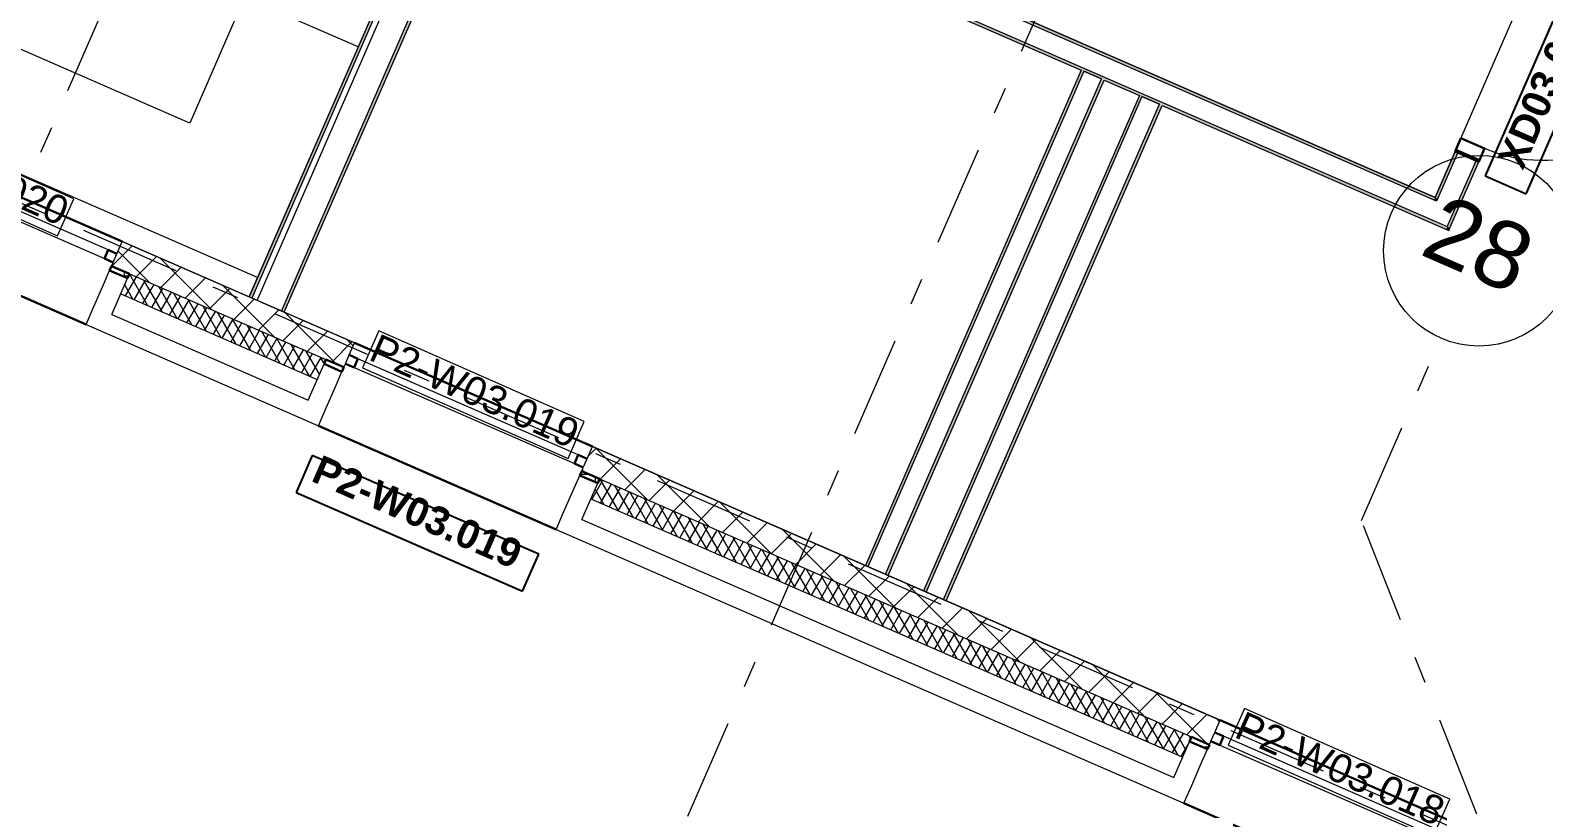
# Model space of a CAD drawing. Header units: millimetres. Extents: x -50172 to 90294, y -80883 to 25069.
# Drawn here: x 11467 to 19400, y -7864 to -3783 of the extents above; entities that cross this region are included whole.
import ezdxf
from ezdxf.enums import TextEntityAlignment as Align

# ---------------------------------------------------------------- set-up
doc = ezdxf.new("R2010")
doc.units = ezdxf.units.MM
doc.header["$MEASUREMENT"] = 0
doc.linetypes.add('Double Dashed', pattern=[1093.611073, 529.166651, -211.666656, 141.111112, -211.666656])
for name, color, linetype in [('A-05-M_Gross_Int_Circulation', 7, 'Continuous'), ('A-15-MG_Structural_Grid', 7, 'Continuous'), ('A-20-M_Floor_Slab', 7, 'Continuous'), ('A-25-M_Curtain_Wall', 7, 'Continuous'), ('A-25-M_Wall_Ext_Existing_HUB', 7, 'Continuous'), ('A-25-M_Wall_Int', 7, 'Continuous'), ('ArchiCAD Door Markers', 7, 'Continuous'), ('ArchiCAD Doors', 7, 'Continuous'), ('ArchiCAD Window Markers', 7, 'Continuous'), ('ArchiCAD Windows', 7, 'Continuous'), ('New_A-15-MG_Structural_Grid_Phase_2', 7, 'Continuous')]:
    doc.layers.add(name, color=color, linetype=linetype)
for name, color, linetype, lineweight, true_color in [('A-05-M_Gross_Int_Circulation_Pen_No__74', 7, 'Continuous', 20, 0x606060), ('A-15-MG_Structural_Grid_Pen_No__163', 7, 'Continuous', 0, 0x750077), ('A-25-M_Curtain_Wall_Pen_No__46', 7, 'Continuous', 35, 0x444444), ('A-25-M_Wall_Ext_Existing_HUB_Pen_No__107', 7, 'Continuous', 15, 0xa6a6a6), ('A-25-M_Wall_Ext_Existing_HUB_Pen_No__43', 7, 'Continuous', 30, 0x444444), ('A-25-M_Wall_Int_Pen_No__107', 7, 'Continuous', 15, 0xa6a6a6), ('ArchiCAD Doors_Pen_No__43', 7, 'Continuous', 30, 0x444444), ('ArchiCAD Doors_Pen_No__63', 7, 'Continuous', 20, 0x606060), ('ArchiCAD Windows_Pen_No__23', 7, 'Continuous', 30, 0x2a2a2a), ('ArchiCAD Windows_Pen_No__43', 7, 'Continuous', 30, 0x444444), ('New_A-15-MG_Structural_Grid_Phase_2_Pen_No__222', 7, 'Continuous', 13, 0x65af33)]:
    doc.layers.add(name, color=color, linetype=linetype, lineweight=lineweight, true_color=true_color)
for name, color, linetype, lineweight in [('A-20-M_Floor_Slab_Pen_No__89', 8, 'Continuous', 20), ('A-25-M_Curtain_Wall_Pen_No__85', 8, 'Continuous', 20), ('A-25-M_Wall_Ext_Existing_HUB_Pen_No__1', 7, 'Continuous', 13), ('A-25-M_Wall_Int_Pen_No__1', 7, 'Continuous', 13), ('A-30-M_Stair_Pen_No__1', 7, 'Continuous', 13), ('ArchiCAD Door Markers_Pen_No__1', 7, 'Continuous', 13), ('ArchiCAD Door Markers_Pen_No__5', 7, 'Continuous', 25), ('ArchiCAD Doors_Pen_No__1', 7, 'Continuous', 13), ('ArchiCAD Window Markers_Pen_No__1', 7, 'Continuous', 13), ('ArchiCAD Window Markers_Pen_No__5', 7, 'Continuous', 25), ('ArchiCAD Windows_Pen_No__1', 7, 'Continuous', 13), ('ArchiCAD Windows_Pen_No__83', 8, 'Continuous', 20), ('ArchiCAD Zone Stamps_Pen_No__9', 7, 'Continuous', 13)]:
    doc.layers.add(name, color=color, linetype=linetype, lineweight=lineweight)
doc.styles.add('GENERATED_STYLE_1', font='')
doc.styles.add('GENERATED_STYLE_2', font='')
doc.styles.add('GENERATED_STYLE_3', font='')
doc.styles.add('GENERATED_STYLE_4', font='')
doc.styles.get('GENERATED_STYLE_1').set_extended_font_data('Arial', bold=True)
doc.styles.get('GENERATED_STYLE_2').set_extended_font_data('Swis721 BT', bold=True)
doc.styles.get('GENERATED_STYLE_3').set_extended_font_data('Arial')
doc.styles.get('GENERATED_STYLE_4').set_extended_font_data('Swis721 BT')
pattern_1 = [(103.994, (0, 0), (-1137.956, 451.32), [0, -965.2, 0, -1079.5, 0, -1031.875]), (73.994, (0, 0), (-1195.13, 1745.31), [0, -520.7, 0, -869.95, 0, -333.375]), (33.994, (-311.5, -716.2), (785.414, 1814.82), [0, -317.5, 0, -1143, 0, -1492.25]), (23.994, (-311.5, -716.2), (250.28, 1972.77), [0, -158.75, 0, -749.3, 0, -857.25])]
pattern_2 = [(60, (0, 0), (-43.30127, 25), []), (120, (0, 0), (43.30127, 25), [])]
pattern_3 = [(45, (0, 0), (-91.9239, 91.9239), []), (135, (0, 0), (91.9239, 91.9239), [])]
pattern_4 = [(0, (0, 0), (0, 130), []), (90, (0, 0), (-130, 0), [])]

# ---------------------------------------------------------------- blocks, each defined once
blk = doc.blocks.new('Hub Circulation Third_INB 3250_6_1', base_point=(35476.1, -4184.6))
at = {"layer": 'A-05-M_Gross_Int_Circulation_Pen_No__74', "linetype": 'Continuous'}
for p, q in [((18830.8, -4659.3), (21213, 803.9)), ((16673, -3718.4), (18830.8, -4659.3))]:
    blk.add_line(p, q, dxfattribs=at)
at = {"layer": 'ArchiCAD Zone Stamps_Pen_No__9'}
for tag, height, style, p in [('ROOM_NAME', 250, 'GENERATED_STYLE_1', (34329.2, -2488.1)), ('zoneNameLine2', 250, 'GENERATED_STYLE_1', (34140.8, -2920.2)), ('ROOM_NUMBER', 200, 'GENERATED_STYLE_3', (33952.4, -3340.9)), ('measuredAreaCode', 200, 'GENERATED_STYLE_3', (33795.3, -3701)), ('DUMMY_649', 200, 'GENERATED_STYLE_3', (34102.7, -3835.1)), ('DUMMY_650', 200, 'GENERATED_STYLE_3', (34731.9, -4109.4)), ('DUMMY_651', 133.3, 'GENERATED_STYLE_3', (35011.2, -4216))]:
    blk.add_attdef(tag, text='', height=height, rotation=336.44041, dxfattribs=dict(at, style=style)).set_placement(p, align=Align.TOP_LEFT)
blk = doc.blocks.new('Stair 03_INB 3252_10_1', base_point=(12780.6, -1779.5))
at = {"layer": 'A-05-M_Gross_Int_Circulation_Pen_No__74', "linetype": 'Continuous'}
for p, q in [((12614.2, -5180.7), (15080.6, 475.5)), ((10185.1, -4121.5), (12614.2, -5180.7))]:
    blk.add_line(p, q, dxfattribs=at)
at = {"layer": 'ArchiCAD Zone Stamps_Pen_No__9'}
for tag, height, style, p in [('ROOM_NAME', 250, 'GENERATED_STYLE_1', (12541.3, -478.7)), ('zoneNameLine2', 250, 'GENERATED_STYLE_1', (12352.9, -910.9)), ('ROOM_NUMBER', 200, 'GENERATED_STYLE_3', (12164.5, -1331.6)), ('measuredAreaCode', 200, 'GENERATED_STYLE_3', (12007.4, -1691.7)), ('DUMMY_649', 200, 'GENERATED_STYLE_3', (12314.8, -1825.7)), ('DUMMY_650', 200, 'GENERATED_STYLE_3', (12804.2, -2039.1)), ('DUMMY_651', 133.3, 'GENERATED_STYLE_3', (13083.5, -2145.6))]:
    blk.add_attdef(tag, text='', height=height, rotation=336.44041, dxfattribs=dict(at, style=style)).set_placement(p, align=Align.TOP_LEFT)
blk = doc.blocks.new('Slab_1_1', base_point=(7696.6, 5872.1))
at = {"layer": 'A-20-M_Floor_Slab_Pen_No__89', "linetype": 'Continuous', "flags": 128}
blk.add_lwpolyline([(31982.9, -13626.4), (12656.3, -5199.1), (14737.9, -425.5), (12206.2, 678.5), (10067.8, -4225.5), (4375.8, -1743.6), (7696.6, 5872.1), (7484.7, 6099.8), (7408.6, 6181.5), (7708, 6474.6), (7630.9, 6558.3), (10938, 9637), (15227.2, 7766.9), (17293.9, 12506.6), (15858.3, 14038.4), (17354.4, 15444.2), (18384.5, 14995), (19410.6, 17348.4), (53757.3, 2371.5)], dxfattribs=at)
blk = doc.blocks.new('Window 19')
at = {"layer": 'ArchiCAD Windows_Pen_No__1', "linetype": 'Continuous'}
for p, q in [((-680, 0), (-680, -50)), ((680, 0), (680, -50))]:
    blk.add_line(p, q, dxfattribs=at)
at = {"layer": 'ArchiCAD Windows_Pen_No__23', "linetype": 'Continuous'}
for p, q in [((-680, 355), (680, 355)), ((-680, -119.5), (680, -119.5))]:
    blk.add_line(p, q, dxfattribs=at)
at = {"layer": 'ArchiCAD Windows_Pen_No__43', "linetype": 'Continuous'}
for p, q in [((-680, 0), (-630, 0)), ((-630, 0), (-630, -50)), ((630, -50), (630, 0)), ((630, 0), (680, 0)), ((-630, -50), (-680, -50)), ((680, -50), (630, -50))]:
    blk.add_line(p, q, dxfattribs=at)
at = {"layer": 'ArchiCAD Windows_Pen_No__83', "linetype": 'Continuous'}
for p, q in [((-630, 0), (630, 0)), ((630, -50), (-630, -50))]:
    blk.add_line(p, q, dxfattribs=at)
blk = doc.blocks.new('Window Stamp 18_6')
at = {"layer": 'ArchiCAD Window Markers_Pen_No__5', "linetype": 'Continuous'}
for p, q in [((647.4, 366.4), (-647.4, 366.4)), ((-647.4, 366.4), (-647.4, 154.6)), ((647.4, 366.4), (-647.4, 366.4)), ((647.4, 154.6), (647.4, 366.4)), ((-647.4, 154.6), (647.4, 154.6))]:
    blk.add_line(p, q, dxfattribs=at)
at = {"layer": 'ArchiCAD Window Markers_Pen_No__1', "style": 'GENERATED_STYLE_2'}
blk.add_attdef('AC_WIDO_ID', text='', height=150, rotation=180, dxfattribs=at).set_placement((588.6, 410.5), align=Align.BOTTOM_LEFT)
blk = doc.blocks.new('Window 19_2')
at = {"layer": 'ArchiCAD Windows_Pen_No__1', "linetype": 'Continuous'}
for p, q in [((-910.7, 0), (-910.7, -50)), ((910.7, 0), (910.7, -50))]:
    blk.add_line(p, q, dxfattribs=at)
at = {"layer": 'ArchiCAD Windows_Pen_No__23', "linetype": 'Continuous'}
for p, q in [((-910.7, 355), (910.7, 355)), ((-910.7, -119.5), (910.7, -119.5))]:
    blk.add_line(p, q, dxfattribs=at)
at = {"layer": 'ArchiCAD Windows_Pen_No__43', "linetype": 'Continuous'}
for p, q in [((-910.7, 0), (-860.7, 0)), ((-860.7, 0), (-860.7, -50)), ((860.7, -50), (860.7, 0)), ((860.7, 0), (910.7, 0)), ((-860.7, -50), (-910.7, -50)), ((910.7, -50), (860.7, -50))]:
    blk.add_line(p, q, dxfattribs=at)
at = {"layer": 'ArchiCAD Windows_Pen_No__83', "linetype": 'Continuous'}
for p, q in [((-860.7, 0), (860.7, 0)), ((860.7, -50), (-860.7, -50))]:
    blk.add_line(p, q, dxfattribs=at)
blk = doc.blocks.new('Wall_9_1', base_point=(44635.4, -19661.2))
at = {"layer": 'A-25-M_Wall_Ext_Existing_HUB', "linetype": 'Continuous', "lineweight": 0, "true_color": 0x000000}
h = blk.add_hatch(dxfattribs=at)
h.set_pattern_fill('Rigid_Insulation_0001', color=178, style=0, pattern_type=2)
h.set_pattern_definition(pattern_4)
h.paths.add_polyline_path([(11892.7, -5018.9), (11882.7, -5041.8), (11976.6, -5082.7), (11986.6, -5059.8)])
h = blk.add_hatch(dxfattribs=at)
h.set_pattern_fill('Rigid_Insulation_0001', color=178, style=0, pattern_type=2)
h.set_pattern_definition(pattern_4)
h.paths.add_polyline_path([(13110.5, -5549.9), (13016.5, -5508.9), (13006.5, -5531.8), (13100.5, -5572.8)])
h = blk.add_hatch(dxfattribs=at)
h.set_pattern_fill('Rigid_Insulation_0001', color=178, style=0, pattern_type=2)
h.set_pattern_definition(pattern_4)
h.paths.add_polyline_path([(14357.1, -6093.5), (14347.1, -6116.4), (14441.1, -6157.4), (14451.1, -6134.4)])
h = blk.add_hatch(dxfattribs=at)
h.set_pattern_fill('Rigid_Insulation_0001', color=178, style=0, pattern_type=2)
h.set_pattern_definition(pattern_4)
h.paths.add_polyline_path([(17647.9, -7528.4), (17553.9, -7487.4), (17543.9, -7510.4), (17637.9, -7551.3)])
at = {"layer": 'A-25-M_Wall_Ext_Existing_HUB_Pen_No__107', "linetype": 'Continuous'}
h = blk.add_hatch(dxfattribs=at)
h.set_pattern_fill('Concrete_Block_0001', color=256, style=0, pattern_type=2)
h.set_pattern_definition(pattern_3)
h.paths.add_polyline_path([(11900.9, -5000.1), (11892.7, -5018.9), (13110.5, -5549.9), (13118.7, -5531.1), (13138.7, -5485.3), (13166.5, -5421.6), (11948.6, -4890.5), (11920.9, -4954.2)])
h = blk.add_hatch(dxfattribs=at)
h.set_pattern_fill('613_01__ad_AR_SAND_0001', color=256, style=0, pattern_type=2)
h.set_pattern_definition(pattern_1)
h.paths.add_polyline_path([(11893.9, -5272.5), (11976.6, -5082.7), (11882.7, -5041.8), (11759, -5325.5)])
h = blk.add_hatch(dxfattribs=at)
h.set_pattern_fill('Batt_Insulation_0001', color=256, style=0, pattern_type=2)
h.set_pattern_definition(pattern_2)
h.paths.add_polyline_path([(11940.7, -5165.2), (12970.6, -5614.3), (13006.5, -5531.8), (13016.5, -5508.9), (11986.6, -5059.8), (11976.6, -5082.7)])
h = blk.add_hatch(dxfattribs=at)
h.set_pattern_fill('613_01__ad_AR_SAND_0001', color=256, style=0, pattern_type=2)
h.set_pattern_definition(pattern_1)
h.paths.add_polyline_path([(11759, -5325.5), (12976.8, -5856.5), (12923.8, -5721.6), (11893.9, -5272.5)])
h = blk.add_hatch(dxfattribs=at)
h.set_pattern_fill('613_01__ad_AR_SAND_0001', color=256, style=0, pattern_type=2)
h.set_pattern_definition(pattern_1)
h.paths.add_polyline_path([(12923.8, -5721.6), (12976.8, -5856.5), (13100.5, -5572.8), (13006.5, -5531.8)])
h = blk.add_hatch(dxfattribs=at)
h.set_pattern_fill('Concrete_Block_0001', color=256, style=0, pattern_type=2)
h.set_pattern_definition(pattern_3)
h.paths.add_polyline_path([(14357.1, -6093.5), (17647.9, -7528.4), (17656.1, -7509.6), (17676.1, -7463.8), (17703.8, -7400.1), (14413.1, -5965.1), (14385.3, -6028.9), (14365.3, -6074.7)])
h = blk.add_hatch(dxfattribs=at)
h.set_pattern_fill('613_01__ad_AR_SAND_0001', color=256, style=0, pattern_type=2)
h.set_pattern_definition(pattern_1)
h.paths.add_polyline_path([(14358.4, -6347.1), (14441.1, -6157.4), (14347.1, -6116.4), (14223.4, -6400.1)])
h = blk.add_hatch(dxfattribs=at)
h.set_pattern_fill('Batt_Insulation_0001', color=256, style=0, pattern_type=2)
h.set_pattern_definition(pattern_2)
h.paths.add_polyline_path([(14405.1, -6239.9), (17508, -7592.9), (17543.9, -7510.4), (17553.9, -7487.4), (14451.1, -6134.4), (14441.1, -6157.4)])
h = blk.add_hatch(dxfattribs=at)
h.set_pattern_fill('613_01__ad_AR_SAND_0001', color=256, style=0, pattern_type=2)
h.set_pattern_definition(pattern_1)
h.paths.add_polyline_path([(14358.4, -6347.1), (14223.4, -6400.1), (17514.2, -7835), (17461.2, -7700.1)])
h = blk.add_hatch(dxfattribs=at)
h.set_pattern_fill('613_01__ad_AR_SAND_0001', color=256, style=0, pattern_type=2)
h.set_pattern_definition(pattern_1)
h.paths.add_polyline_path([(17461.2, -7700.1), (17514.2, -7835), (17637.9, -7551.3), (17543.9, -7510.4)])
at = {"layer": 'A-25-M_Wall_Ext_Existing_HUB_Pen_No__1', "linetype": 'Continuous'}
for p, q in [((11920.9, -4954.2), (11948.6, -4890.5)), ((11900.9, -5000.1), (11920.9, -4954.2)), ((11846.7, -5124.3), (11882.7, -5041.8)), ((11846.7, -5124.3), (11882.7, -5041.8)), ((11892.7, -5018.9), (11900.9, -5000.1)), ((11986.6, -5059.8), (13016.5, -5508.9)), ((11799.9, -5231.5), (11846.7, -5124.3)), ((11799.9, -5231.5), (11846.7, -5124.3)), ((11893.9, -5272.5), (11976.6, -5082.7)), ((11759, -5325.5), (11799.9, -5231.5)), ((11759, -5325.5), (11799.9, -5231.5)), ((11940.7, -5165.2), (12970.6, -5614.3)), ((11893.9, -5272.5), (12923.8, -5721.6)), ((13138.7, -5485.3), (13166.5, -5421.6)), ((12923.8, -5721.6), (13006.5, -5531.8)), ((13110.5, -5549.9), (13118.7, -5531.1)), ((13118.7, -5531.1), (13138.7, -5485.3)), ((13064.5, -5655.3), (13100.5, -5572.8)), ((13064.5, -5655.3), (13100.5, -5572.8)), ((13017.8, -5762.5), (13064.5, -5655.3)), ((13017.8, -5762.5), (13064.5, -5655.3)), ((12976.8, -5856.5), (13017.8, -5762.5)), ((12976.8, -5856.5), (13017.8, -5762.5)), ((14365.3, -6074.7), (14385.3, -6028.9)), ((14385.3, -6028.9), (14413.1, -5965.1)), ((14357.1, -6093.5), (14365.3, -6074.7)), ((14311.2, -6198.9), (14347.1, -6116.4)), ((14311.2, -6198.9), (14347.1, -6116.4)), ((14358.4, -6347.1), (14441.1, -6157.4)), ((14451.1, -6134.4), (17553.9, -7487.4)), ((14264.4, -6306.1), (14311.2, -6198.9)), ((14264.4, -6306.1), (14311.2, -6198.9)), ((14405.1, -6239.9), (17508, -7592.9)), ((14223.4, -6400.1), (14264.4, -6306.1)), ((14223.4, -6400.1), (14264.4, -6306.1)), ((14358.4, -6347.1), (17461.2, -7700.1)), ((17676.1, -7463.8), (17703.8, -7400.1)), ((17461.2, -7700.1), (17543.9, -7510.4)), ((17647.9, -7528.4), (17656.1, -7509.6)), ((17656.1, -7509.6), (17676.1, -7463.8)), ((17601.9, -7633.8), (17637.9, -7551.3)), ((17601.9, -7633.8), (17637.9, -7551.3)), ((17555.2, -7741.1), (17601.9, -7633.8)), ((17555.2, -7741.1), (17601.9, -7633.8)), ((17514.2, -7835), (17555.2, -7741.1)), ((17514.2, -7835), (17555.2, -7741.1))]:
    blk.add_line(p, q, dxfattribs=at)
at = {"layer": 'A-25-M_Wall_Ext_Existing_HUB_Pen_No__1', "linetype": 'Continuous', "flags": 128}
for points in [[(13166.5, -5421.6), (11948.6, -4890.5)], [(11759, -5325.5), (12976.8, -5856.5)], [(17703.8, -7400.1), (14413.1, -5965.1)], [(14223.4, -6400.1), (17514.2, -7835)]]:
    blk.add_lwpolyline(points, dxfattribs=at)
at = {"layer": 'A-25-M_Wall_Ext_Existing_HUB_Pen_No__43', "linetype": 'Continuous'}
for p, q in [((11892.7, -5018.9), (11882.7, -5041.8)), ((11882.7, -5041.8), (11976.6, -5082.7)), ((11986.6, -5059.8), (11892.7, -5018.9)), ((11976.6, -5082.7), (11986.6, -5059.8)), ((13006.5, -5531.8), (13016.5, -5508.9)), ((13100.5, -5572.8), (13006.5, -5531.8)), ((13016.5, -5508.9), (13110.5, -5549.9)), ((13110.5, -5549.9), (13100.5, -5572.8)), ((14357.1, -6093.5), (14347.1, -6116.4)), ((14451.1, -6134.4), (14357.1, -6093.5)), ((14347.1, -6116.4), (14441.1, -6157.4)), ((14441.1, -6157.4), (14451.1, -6134.4)), ((17543.9, -7510.4), (17553.9, -7487.4)), ((17637.9, -7551.3), (17543.9, -7510.4)), ((17553.9, -7487.4), (17647.9, -7528.4)), ((17647.9, -7528.4), (17637.9, -7551.3))]:
    blk.add_line(p, q, dxfattribs=at)
at = {"layer": 'ArchiCAD Window Markers'}
ref = blk.add_blockref('Window Stamp 18_6', (13600.1, -6128.3), dxfattribs=dict(at, rotation=156.4404141930047))
ref.add_attrib('AC_WIDO_ID', 'P2-W03.019', dxfattribs={"layer": 'ArchiCAD Window Markers_Pen_No__1', "color": 7, "height": 150, "rotation": 336.44041, "style": 'GENERATED_STYLE_2'}).set_placement((12914.2, -6184.7), align=Align.BOTTOM_LEFT)
at = {"layer": 'ArchiCAD Windows', "color": 251, "linetype": 'Continuous', "lineweight": 20, "true_color": 0x606060, "xscale": -1, "zscale": 1000, "rotation": 156.4404141930047}
for name, p in [('Window 19_2', (11066.1, -4636)), ('Window 19', (13742, -5802.9)), ('Window 19', (18279.4, -7781.4))]:
    blk.add_blockref(name, p, dxfattribs=at)
blk = doc.blocks.new('Wall_21_1', base_point=(12614.2, -5180.7))
at = {"layer": 'A-25-M_Wall_Int_Pen_No__107', "linetype": 'Continuous'}
for points in [[(14286, -1346.6), (12614.2, -5180.7), (12627.9, -5186.7), (14299.8, -1352.6)], [(14455.6, -1420.6), (12783.8, -5254.7), (12797.5, -5260.7), (14469.4, -1426.6)]]:
    blk.add_hatch(color=256, dxfattribs=at).paths.add_polyline_path(points)
at = {"layer": 'A-25-M_Wall_Int_Pen_No__1', "linetype": 'Continuous'}
for p, q in [((14299.8, -1352.6), (12627.9, -5186.7)), ((12783.8, -5254.7), (14455.6, -1420.6))]:
    blk.add_line(p, q, dxfattribs=at)
at = {"layer": 'A-25-M_Wall_Int_Pen_No__1', "linetype": 'Continuous', "flags": 128}
for points in [[(15080.6, 475.5), (12614.2, -5180.7)], [(12797.5, -5260.7), (13810.9, -2936.7)], [(12614.2, -5180.7), (12797.5, -5260.7)]]:
    blk.add_lwpolyline(points, dxfattribs=at)
blk = doc.blocks.new('Wrapped End 19')
at = {"layer": 'A-25-M_Wall_Int_Pen_No__107', "linetype": 'Continuous'}
for points in [[(0, -20), (130, -20), (130, 0), (0, 0)], [(0, -50), (15, -50), (15, -20), (0, -20)], [(115, -50), (130, -50), (130, -20), (115, -20)]]:
    blk.add_hatch(color=256, dxfattribs=at).paths.add_polyline_path(points)
at = {"layer": 'A-25-M_Wall_Int_Pen_No__1', "linetype": 'Continuous'}
for p, q in [((130, 0), (0, 0)), ((0, 0), (0, -20)), ((130, 0), (0, 0)), ((0, 0), (0, -20)), ((130, 0), (130, -20)), ((130, 0), (130, -20)), ((0, -20), (0, -50)), ((0, -20), (0, -50)), ((115, -20), (15, -20)), ((15, -20), (15, -50)), ((15, -20), (15, -50)), ((115, -20), (115, -50)), ((115, -20), (115, -50)), ((130, -20), (130, -50)), ((130, -20), (130, -50))]:
    blk.add_line(p, q, dxfattribs=at)
blk = doc.blocks.new('Wall_24_1', base_point=(15597.3, -3249.3))
at = {"layer": 'A-25-M_Wall_Int_Pen_No__107', "linetype": 'Continuous'}
for points in [[(15643.1, -3269.3), (15637.2, -3283.1), (18824.8, -4673), (18830.8, -4659.3)], [(15597.2, -3374.7), (15591.2, -3388.5), (18888.8, -4826.4), (18894.6, -4813.2), (18894.3, -4812.4)], [(18830.8, -4659.3), (18824.8, -4673), (18838.5, -4679), (18838.8, -4678.5)], [(18894.6, -4813.2), (18888.8, -4826.4), (18902.6, -4832.4)]]:
    blk.add_hatch(color=256, dxfattribs=at).paths.add_polyline_path(points)
at = {"layer": 'A-25-M_Wall_Int_Pen_No__1', "linetype": 'Continuous'}
for p, q in [((18838.5, -4679), (15637.2, -3283.1)), ((15597.2, -3374.7), (18798.6, -4770.7)), ((18838.5, -4679), (18838.8, -4678.5)), ((18798.6, -4770.7), (18894.3, -4812.4))]:
    blk.add_line(p, q, dxfattribs=at)
at = {"layer": 'A-25-M_Wall_Int_Pen_No__1', "linetype": 'Continuous', "flags": 128}
for points in [[(16553.8, -3666.4), (15643.1, -3269.3)], [(15591.2, -3388.5), (16976.2, -3992.4)], [(16659.3, -3712.4), (16567.6, -3672.4)], [(18830.8, -4659.3), (16673, -3718.4)], [(16990, -3998.4), (17081.7, -4038.4)], [(17095.4, -4044.4), (17280.6, -4125.1)], [(17294.3, -4131.1), (17386, -4171.1)], [(17399.7, -4177.1), (18902.6, -4832.4)]]:
    blk.add_lwpolyline(points, dxfattribs=at)
at = {"layer": 'A-25-M_Wall_Int', "linetype": 'Continuous', "zscale": 1000, "rotation": 66.44034980789456}
blk.add_blockref('Wrapped End 19', (15545.4, -3368.5), dxfattribs=at)
blk = doc.blocks.new('Wall_25_1', base_point=(15844.1, -6588.8))
at = {"layer": 'A-25-M_Wall_Int_Pen_No__107', "linetype": 'Continuous'}
for points in [[(16976.2, -3992.4), (15844.1, -6588.8), (15857.8, -6594.8), (16990, -3998.4)], [(15963.2, -6640.8), (17095.4, -4044.4), (17081.7, -4038.4), (15949.5, -6634.8)]]:
    blk.add_hatch(color=256, dxfattribs=at).paths.add_polyline_path(points)
at = {"layer": 'A-25-M_Wall_Int_Pen_No__1', "linetype": 'Continuous'}
for p, q in [((16990, -3998.4), (15857.8, -6594.8)), ((15949.5, -6634.8), (17081.7, -4038.4))]:
    blk.add_line(p, q, dxfattribs=at)
at = {"layer": 'A-25-M_Wall_Int_Pen_No__1', "linetype": 'Continuous', "flags": 128}
for points in [[(16976.2, -3992.4), (15844.1, -6588.8)], [(15963.2, -6640.8), (17095.4, -4044.4)], [(17081.7, -4038.4), (16990, -3998.4)], [(15844.1, -6588.8), (15963.2, -6640.8)]]:
    blk.add_lwpolyline(points, dxfattribs=at)
blk = doc.blocks.new('Wall_26_1', base_point=(17451.7, -4057.9))
at = {"layer": 'A-25-M_Wall_Int_Pen_No__107', "linetype": 'Continuous'}
for points in [[(17280.6, -4125.1), (16148.4, -6721.5), (16162.2, -6727.5), (17294.3, -4131.1)], [(16267.6, -6773.5), (17399.7, -4177.1), (17386, -4171.1), (16253.8, -6767.5)]]:
    blk.add_hatch(color=256, dxfattribs=at).paths.add_polyline_path(points)
at = {"layer": 'A-25-M_Wall_Int_Pen_No__1', "linetype": 'Continuous'}
for p, q in [((17294.3, -4131.1), (16162.2, -6727.5)), ((16253.8, -6767.5), (17386, -4171.1))]:
    blk.add_line(p, q, dxfattribs=at)
at = {"layer": 'A-25-M_Wall_Int_Pen_No__1', "linetype": 'Continuous', "flags": 128}
for points in [[(17280.6, -4125.1), (16148.4, -6721.5)], [(16267.6, -6773.5), (17399.7, -4177.1)], [(17386, -4171.1), (17294.3, -4131.1)], [(16148.4, -6721.5), (16267.6, -6773.5)]]:
    blk.add_lwpolyline(points, dxfattribs=at)
blk = doc.blocks.new('Door 19_3')
at = {"layer": 'ArchiCAD Doors_Pen_No__1', "linetype": 'Continuous'}
for p, q in [((-455.3, -15), (-455.3, 0)), ((455.3, -15), (455.3, 0)), ((-455.3, -120), (-455.3, -15)), ((455.3, -120), (455.3, -15)), ((-455.3, -135), (-455.3, -120)), ((455.3, -135), (455.3, -120))]:
    blk.add_line(p, q, dxfattribs=at)
at = {"layer": 'ArchiCAD Doors_Pen_No__43', "linetype": 'Continuous'}
for p, q in [((-445.3, 0), (-455.3, 0)), ((-455.3, 0), (-455.3, -135)), ((-379.3, 0), (-445.3, 0)), ((-445.3, 0), (-445.3, -135)), ((-379.3, -135), (-379.3, 0)), ((445.3, 0), (379.3, 0)), ((379.3, 0), (379.3, -135)), ((445.3, 0), (455.3, 0)), ((445.3, -135), (445.3, 0)), ((455.3, 0), (455.3, -135)), ((-445.3, -135), (-455.3, -135)), ((-445.3, -135), (-379.3, -135)), ((379.3, -135), (445.3, -135)), ((445.3, -135), (455.3, -135))]:
    blk.add_line(p, q, dxfattribs=at)
at = {"layer": 'ArchiCAD Doors_Pen_No__63', "linetype": 'Continuous'}
blk.add_line((379.3, 0), (379.3, 758.5), dxfattribs=at)
blk.add_arc((379.3, 0), 758.5, 90, 180, dxfattribs=at)
blk = doc.blocks.new('Door Stamp 17_11')
at = {"layer": 'ArchiCAD Door Markers_Pen_No__5', "linetype": 'Continuous'}
for p, q in [((509, -195), (-509, -195)), ((-509, -195), (-509, -430.7)), ((509, -430.7), (509, -195)), ((-509, -430.7), (509, -430.7)), ((-509, -430.7), (509, -430.7))]:
    blk.add_line(p, q, dxfattribs=at)
at = {"layer": 'ArchiCAD Door Markers_Pen_No__1', "style": 'GENERATED_STYLE_1'}
blk.add_attdef('AC_WIDO_ID', text='', height=150, dxfattribs=at).set_placement((-451.8, -381.8), align=Align.BOTTOM_LEFT)
blk = doc.blocks.new('Wall_70_1', base_point=(18830.8, -4659.3))
at = {"layer": 'A-25-M_Wall_Int_Pen_No__107', "linetype": 'Continuous'}
for points in [[(18935.7, -4418.7), (18830.8, -4659.3), (18844.5, -4665.3), (18949.4, -4424.7)], [(18894.8, -4812.7), (18908.6, -4818.7), (19059.4, -4472.7), (19045.7, -4466.7)], [(18844.5, -4665.3), (18830.8, -4659.3), (18838.8, -4678.5)], [(18894.3, -4812.4), (18894.6, -4813.2), (18894.8, -4812.7)], [(18894.8, -4812.7), (18894.6, -4813.2), (18902.6, -4832.4), (18908.6, -4818.7)]]:
    blk.add_hatch(color=256, dxfattribs=at).paths.add_polyline_path(points)
at = {"layer": 'A-25-M_Wall_Int_Pen_No__1', "linetype": 'Continuous'}
for p, q in [((18949.4, -4424.7), (18838.8, -4678.5)), ((18935.7, -4418.7), (18949.4, -4424.7)), ((18949.4, -4424.7), (19045.7, -4466.7)), ((18934.8, -4721), (19045.7, -4466.7)), ((19045.7, -4466.7), (19059.4, -4472.7)), ((18894.8, -4812.7), (18934.8, -4721)), ((18894.8, -4812.7), (18894.3, -4812.4))]:
    blk.add_line(p, q, dxfattribs=at)
at = {"layer": 'A-25-M_Wall_Int_Pen_No__1', "linetype": 'Continuous', "flags": 128}
for points in [[(18935.7, -4418.7), (18830.8, -4659.3)], [(18908.6, -4818.7), (19059.4, -4472.7)], [(18902.6, -4832.4), (18908.6, -4818.7)]]:
    blk.add_lwpolyline(points, dxfattribs=at)
at = {"layer": 'ArchiCAD Door Markers'}
ref = blk.add_blockref('Door Stamp 17_11', (19117.7, -4001.4), dxfattribs=dict(at, rotation=66.44039320499525))
ref.add_attrib('AC_WIDO_ID', 'XD03.011', dxfattribs={"layer": 'ArchiCAD Door Markers_Pen_No__1', "color": 7, "height": 150, "rotation": 66.44039, "style": 'GENERATED_STYLE_1'}).set_placement((19331.9, -4538.8), align=Align.BOTTOM_LEFT)
at = {"layer": 'ArchiCAD Doors', "color": 251, "linetype": 'Continuous', "lineweight": 20, "true_color": 0x606060, "xscale": -1, "zscale": 1000, "rotation": 246.4403932049952}
blk.add_blockref('Door 19_3', (19241.4, -4055.3), dxfattribs=at)
blk = doc.blocks.new('Standard grid marker')
at = {"layer": 'A-15-MG_Structural_Grid_Pen_No__163', "linetype": 'Double Dashed'}
blk.add_line((1000, 0), (29726, 0), dxfattribs=at)
at = {"layer": 'A-15-MG_Structural_Grid_Pen_No__163', "style": 'GENERATED_STYLE_4'}
for tag, p in [('AC_MarkerText_1_0', (-500, 41.2)), ('AC_MarkerText_1_1', (31226, 41.2))]:
    blk.add_attdef(tag, text='', height=350, rotation=90, dxfattribs=at).set_placement(p, align=Align.MIDDLE_CENTER)
blk = doc.blocks.new('Standard grid marker_3')
at = {"layer": 'A-15-MG_Structural_Grid_Pen_No__163', "linetype": 'Double Dashed'}
blk.add_line((1000, 0), (74254.8, 0), dxfattribs=at)
at = {"layer": 'A-15-MG_Structural_Grid_Pen_No__163', "style": 'GENERATED_STYLE_4'}
for tag, p in [('AC_MarkerText_1_0', (-500, 43.4)), ('AC_MarkerText_1_1', (75754.8, 43.4))]:
    blk.add_attdef(tag, text='', height=350, rotation=360, dxfattribs=at).set_placement(p, align=Align.MIDDLE_CENTER)
blk = doc.blocks.new('ST01.03')
at = {"layer": 'A-30-M_Stair_Pen_No__1', "linetype": 'Continuous'}
for p, q in [((0, 1590), (0, 4399.048)), ((0, 4399.048), (2697, 4399.048)), ((650, 1355), (650, 3799.048)), ((650, 3799.048), (2047, 3799.048)), ((0, 3080), (1300, 3080))]:
    blk.add_line(p, q, dxfattribs=at)
blk = doc.blocks.new('ST01.03_2')
at = {"layer": 'A-30-M_Stair_Pen_No__1', "linetype": 'Continuous'}
for p, q in [((0, 1590), (0, 4399.048)), ((0, 4399.048), (2697, 4399.048)), ((650, 1355), (650, 3799.048)), ((650, 3799.048), (2047, 3799.048))]:
    blk.add_line(p, q, dxfattribs=at)
blk = doc.blocks.new('Label_1_1', base_point=(11113.8, -4526.5))
at = {"layer": 'A-25-M_Curtain_Wall_Pen_No__85', "linetype": 'Continuous'}
for p, q in [((10618.1, -4192), (10532.6, -4385.8)), ((11695, -4667.2), (10618.1, -4192)), ((10532.6, -4385.8), (11609.6, -4861)), ((11609.6, -4861), (11695, -4667.2))]:
    blk.add_line(p, q, dxfattribs=at)
at = {"layer": 'A-25-M_Curtain_Wall_Pen_No__46', "style": 'GENERATED_STYLE_4'}
blk.add_attdef('A', text='', height=150, rotation=336.19029, dxfattribs=at).set_placement((10618.1, -4203.4), align=Align.TOP_LEFT)
blk = doc.blocks.new('Label_2_1', base_point=(13789.8, -5693.3))
at = {"layer": 'A-25-M_Curtain_Wall_Pen_No__85', "linetype": 'Continuous'}
for p, q in [((13294.1, -5358.9), (13208.6, -5552.6)), ((14371, -5834.1), (13294.1, -5358.9)), ((13208.6, -5552.6), (14285.5, -6027.8)), ((14285.5, -6027.8), (14371, -5834.1))]:
    blk.add_line(p, q, dxfattribs=at)
at = {"layer": 'A-25-M_Curtain_Wall_Pen_No__46', "style": 'GENERATED_STYLE_4'}
blk.add_attdef('A', text='', height=150, rotation=336.19029, dxfattribs=at).set_placement((13294.1, -5370.2), align=Align.TOP_LEFT)
blk = doc.blocks.new('Label_3_1', base_point=(18327.2, -7671.9))
at = {"layer": 'A-25-M_Curtain_Wall_Pen_No__85', "linetype": 'Continuous'}
for p, q in [((17831.4, -7337.4), (17746, -7531.1)), ((18908.4, -7812.6), (17831.4, -7337.4)), ((17746, -7531.1), (18822.9, -8006.3)), ((18822.9, -8006.3), (18908.4, -7812.6))]:
    blk.add_line(p, q, dxfattribs=at)
at = {"layer": 'A-25-M_Curtain_Wall_Pen_No__46', "style": 'GENERATED_STYLE_4'}
blk.add_attdef('A', text='', height=150, rotation=336.19029, dxfattribs=at).set_placement((17831.4, -7348.7), align=Align.TOP_LEFT)
blk = doc.blocks.new('Standard grid marker_35')
at = {"layer": 'New_A-15-MG_Structural_Grid_Phase_2_Pen_No__222', "linetype": 'Double Dashed'}
for p, q in [((53472.7, 0), (54642.6, 1169.9)), ((54642.6, 1169.9), (55684.2, 1169.9))]:
    blk.add_line(p, q, dxfattribs=at)
at = {"layer": 'New_A-15-MG_Structural_Grid_Phase_2_Pen_No__222', "linetype": 'Continuous'}
blk.add_circle((56184.2, 1169.9), 500, dxfattribs=at)
at = {"layer": 'New_A-15-MG_Structural_Grid_Phase_2_Pen_No__222', "style": 'GENERATED_STYLE_4'}
for tag, p in [('AC_MarkerText_1_0', (-500, 1206.2)), ('AC_MarkerText_1_1', (56184.2, 1206.2))]:
    blk.add_attdef(tag, text='', height=350, rotation=270, dxfattribs=at).set_placement(p, align=Align.MIDDLE_CENTER)

msp = doc.modelspace()

# ---------------------------------------------------------------- block references
at = {"layer": 'A-05-M_Gross_Int_Circulation', "linetype": 'Continuous'}
for name, p in [('Hub Circulation Third_INB 3250_6_1', (35476.1, -4184.6)), ('Stair 03_INB 3252_10_1', (12780.6, -1779.5))]:
    msp.add_blockref(name, p, dxfattribs=at)
at = {"layer": 'A-15-MG_Structural_Grid', "color": 8, "linetype": 'Continuous', "lineweight": 15, "zscale": 1000}
for name, p, rotation in [('Standard grid marker', (21889.7, 19355.8), 246.440411583993), ('Standard grid marker', (26014.6, 17557.1), 246.440411583993), ('Standard grid marker_3', (-1201.2, 813.7), 336.440411583993)]:
    msp.add_blockref(name, p, dxfattribs=dict(at, rotation=rotation))
at = {"layer": 'A-20-M_Floor_Slab', "color": 8, "linetype": 'Continuous', "lineweight": 20}
msp.add_blockref('Slab_1_1', (7696.6, 5872.1), dxfattribs=at)
at = {"layer": 'A-25-M_Curtain_Wall', "color": 8, "linetype": 'Continuous', "lineweight": 20}
ref = msp.add_blockref('Label_1_1', (11113.8, -4526.5), dxfattribs=at)
ref.add_attrib('A', 'P2-W03.020', dxfattribs={"layer": 'A-25-M_Curtain_Wall_Pen_No__46', "color": 49, "true_color": 0x444444, "height": 150, "rotation": 336.19029, "style": 'GENERATED_STYLE_4'}).set_placement((10618.1, -4203.4), align=Align.TOP_LEFT)
ref = msp.add_blockref('Label_2_1', (13789.8, -5693.3), dxfattribs=at)
ref.add_attrib('A', 'P2-W03.019', dxfattribs={"layer": 'A-25-M_Curtain_Wall_Pen_No__46', "color": 49, "true_color": 0x444444, "height": 150, "rotation": 336.19029, "style": 'GENERATED_STYLE_4'}).set_placement((13294.1, -5370.2), align=Align.TOP_LEFT)
ref = msp.add_blockref('Label_3_1', (18327.2, -7671.9), dxfattribs=at)
ref.add_attrib('A', 'P2-W03.018', dxfattribs={"layer": 'A-25-M_Curtain_Wall_Pen_No__46', "color": 49, "true_color": 0x444444, "height": 150, "rotation": 336.19029, "style": 'GENERATED_STYLE_4'}).set_placement((17831.4, -7348.7), align=Align.TOP_LEFT)
at = {"layer": 'A-25-M_Wall_Ext_Existing_HUB', "color": 250, "lineweight": 50, "true_color": 0x2a2a2a}
msp.add_blockref('Wall_9_1', (44635.4, -19661.2), dxfattribs=at)
at = {"layer": 'A-25-M_Wall_Int', "color": 250, "lineweight": 50, "true_color": 0x2a2a2a}
for name, p in [('Wall_21_1', (12614.2, -5180.7)), ('Wall_70_1', (18830.8, -4659.3)), ('Wall_24_1', (15597.3, -3249.3)), ('Wall_25_1', (15844.1, -6588.8)), ('Wall_26_1', (17451.7, -4057.9))]:
    msp.add_blockref(name, p, dxfattribs=at)
at = {"layer": 'A-30-M_Stair_Pen_No__1', "linetype": 'Continuous', "zscale": 1000, "rotation": 156.4404115839926}
for name in ['ST01.03_2', 'ST01.03']:
    msp.add_blockref(name, (14416.7, -1047), dxfattribs=at)
at = {"layer": 'New_A-15-MG_Structural_Grid_Phase_2', "color": 8, "linetype": 'Continuous', "lineweight": 15}
ref = msp.add_blockref('Standard grid marker_35', (-2323.9, -56907.5), dxfattribs=dict(at, zscale=1000, rotation=66.44041158399293))
ref.add_attrib('AC_MarkerText_1_1', '28', dxfattribs={"layer": 'New_A-15-MG_Structural_Grid_Phase_2_Pen_No__222', "color": 85, "true_color": 0x65af33, "height": 350, "rotation": 336.44041, "style": 'GENERATED_STYLE_4'}).set_placement((19060.7, -4902.7), align=Align.MIDDLE_CENTER)

doc.saveas('drawing.dxf')
